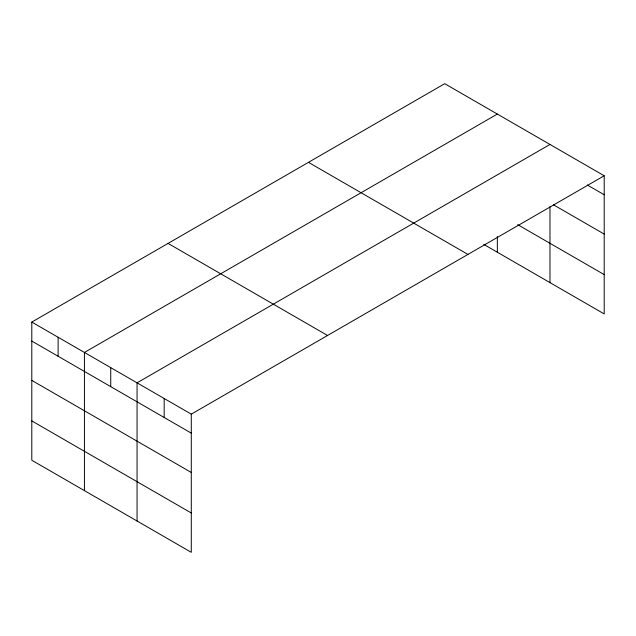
<?xml version="1.0" encoding="UTF-8"?>
<svg xmlns="http://www.w3.org/2000/svg" width="636" height="636" viewBox="0 0 636 636"><rect width="100%" height="100%" fill="white"/><g stroke="black" fill="none" stroke-linecap="round" stroke-linejoin="round"><path stroke-width="0.95" d="M604.2 175.759L444.715 83.682L31.8 322.07L31.8 460.241L191.285 552.318L191.285 414.147L604.2 175.759L604.2 313.93L483.765 244.391M497.344 114.067L84.429 352.455L84.429 490.626M549.973 144.452L137.058 382.84L137.058 521.019M587.251 184.965L604.2 194.743M553.36 204.728L604.2 234.08M517.72 224.667L604.2 274.601M308.452 162.347L467.937 254.424M168.063 243.405L327.548 335.482M31.8 322.07L191.285 414.147M31.8 341.063L191.285 433.14M31.8 380.392L191.285 472.469M31.8 420.913L191.285 512.99M549.973 206.724L549.973 282.623M497.344 236.505L497.344 252.238M164.175 398.494L164.175 417.486M110.744 367.648L110.744 386.64M58.114 337.263L58.114 356.255"/></g></svg>
